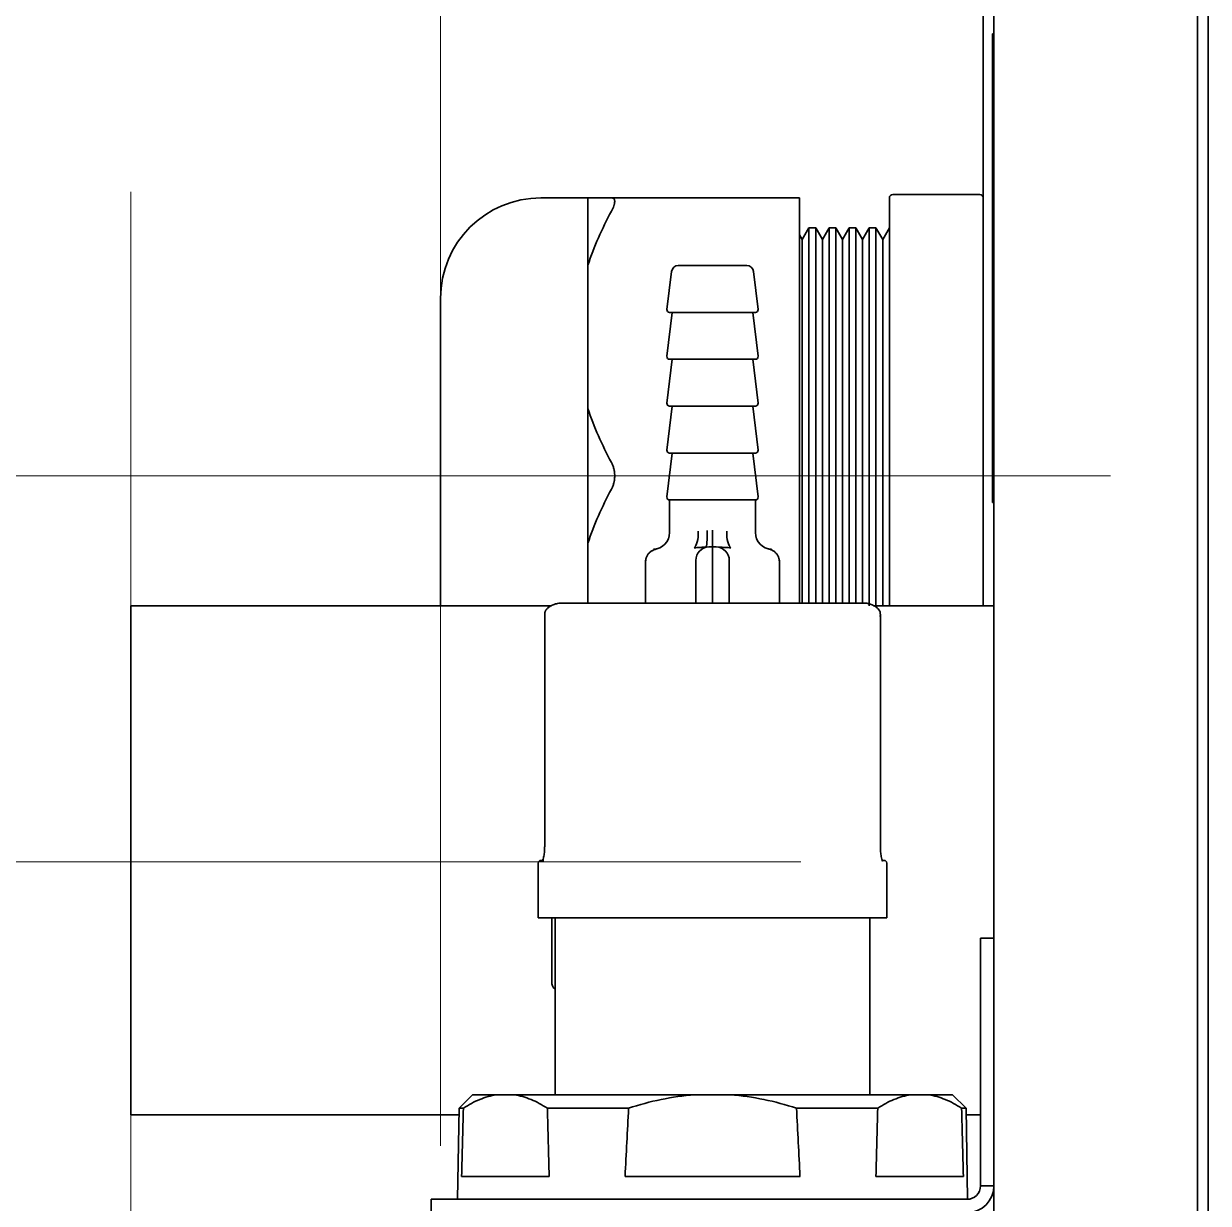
# Model space of a CAD drawing. Extents: x 6569 to 10251, y -294 to 3435.
# Drawn here: x 9313.2 to 9401.6, y 1321.4 to 1409.5 of the extents above; entities that cross this region are included whole.
import ezdxf

# ---------------------------------------------------------------- set-up
doc = ezdxf.new("R2010")
doc.units = 0
doc.header["$LTSCALE"] = 5
doc.layers.get('0').update_dxf_attribs({"linetype": 'CONTINUOUS', "lineweight": 0})
doc.layers.add('1', color=7, linetype='CONTINUOUS', true_color=0xffffff)

msp = doc.modelspace()

# ---------------------------------------------------------------- linework, layer by layer
at = {"color": 1}
for p, q in [((9344.264, 1425.726), (9344.264, 1325.726)), ((9294.264, 1375.726), (9394.264, 1375.726))]:
    msp.add_line(p, q, dxfattribs=at)
at = {"color": 6}
for p, q in [((9321.164, 1396.926), (9321.164, 1296.926)), ((9271.164, 1346.926), (9371.164, 1346.926))]:
    msp.add_line(p, q, dxfattribs=at)
at = {"layer": '1', "color": 7, "linetype": 'Continuous', "lineweight": 35}
for p, q in [((9401.564, 1277.426), (9401.564, 2216.326)), ((9384.764, 1423.826), (9384.764, 1366.026)), ((9385.564, 1423.726), (9385.564, 1287.026)), ((9400.764, 1421.726), (9400.764, 1288.026)), ((9385.464, 1373.726), (9385.464, 1408.726)), ((9385.564, 1408.726), (9385.464, 1408.726)), ((9355.264, 1396.476), (9351.764, 1396.476)), ((9355.264, 1391.453), (9355.264, 1396.476)), ((9357.018, 1396.476), (9371.064, 1396.476)), ((9371.064, 1396.476), (9371.064, 1395.476)), ((9377.764, 1395.601), (9377.764, 1396.476)), ((9384.514, 1396.726), (9378.014, 1396.726)), ((9371.064, 1376.726), (9371.064, 1395.476)), ((9377.764, 1376.601), (9377.764, 1395.601)), ((9371.764, 1394.226), (9371.264, 1393.36)), ((9371.764, 1394.226), (9371.764, 1366.225)), ((9372.264, 1394.226), (9371.764, 1394.226)), ((9372.764, 1393.36), (9372.264, 1394.226)), ((9372.264, 1366.226), (9372.264, 1394.226)), ((9373.264, 1394.226), (9372.764, 1393.36)), ((9373.764, 1394.226), (9373.264, 1394.226)), ((9373.264, 1394.226), (9373.264, 1366.225)), ((9374.264, 1393.36), (9373.764, 1394.226)), ((9373.764, 1394.226), (9373.764, 1375.726)), ((9374.764, 1394.226), (9374.264, 1393.36)), ((9375.264, 1394.226), (9374.764, 1394.226)), ((9374.764, 1394.226), (9374.764, 1366.225)), ((9375.764, 1393.36), (9375.264, 1394.226)), ((9375.264, 1366.226), (9375.264, 1394.226)), ((9376.264, 1394.226), (9375.764, 1393.36)), ((9376.764, 1394.226), (9376.264, 1394.226)), ((9376.264, 1394.226), (9376.264, 1366.026)), ((9377.264, 1393.36), (9376.764, 1394.226)), ((9376.764, 1366.027), (9376.764, 1394.226)), ((9377.764, 1394.226), (9377.264, 1393.36)), ((9371.264, 1393.36), (9371.064, 1393.706)), ((9371.264, 1393.36), (9371.264, 1366.225)), ((9372.764, 1393.36), (9372.764, 1366.225)), ((9374.264, 1393.36), (9374.264, 1366.225)), ((9375.764, 1393.36), (9375.764, 1366.225)), ((9377.264, 1393.36), (9377.264, 1366.026)), ((9355.264, 1386.101), (9355.264, 1391.453)), ((9361.511, 1390.986), (9361.166, 1388.15)), ((9367.121, 1391.426), (9362.007, 1391.426)), ((9367.963, 1388.15), (9367.618, 1390.986)), ((9344.264, 1366.026), (9344.264, 1388.976)), ((9361.564, 1387.926), (9361.166, 1384.65)), ((9361.364, 1387.926), (9367.764, 1387.926)), ((9367.963, 1384.65), (9367.564, 1387.926)), ((9355.264, 1380.749), (9355.264, 1386.101)), ((9361.564, 1384.426), (9361.166, 1381.15)), ((9361.364, 1384.426), (9367.764, 1384.426)), ((9367.963, 1381.15), (9367.564, 1384.426)), ((9361.564, 1380.926), (9361.166, 1377.65)), ((9361.364, 1380.926), (9367.764, 1380.926)), ((9367.963, 1377.65), (9367.564, 1380.926)), ((9355.264, 1370.703), (9355.264, 1380.749)), ((9361.564, 1377.426), (9361.166, 1374.15)), ((9361.364, 1377.426), (9367.764, 1377.426)), ((9367.963, 1374.15), (9367.564, 1377.426)), ((9371.064, 1374.726), (9371.064, 1376.726)), ((9377.764, 1374.851), (9377.764, 1376.601)), ((9373.764, 1375.726), (9373.764, 1366.225)), ((9371.064, 1366.226), (9371.064, 1374.726)), ((9377.764, 1366.026), (9377.764, 1374.851)), ((9361.364, 1373.926), (9361.364, 1371.491)), ((9361.364, 1373.926), (9364.564, 1373.926)), ((9364.564, 1373.926), (9367.764, 1373.926)), ((9367.764, 1371.491), (9367.764, 1373.926)), ((9385.564, 1373.726), (9385.464, 1373.726)), ((9355.264, 1366.226), (9355.264, 1370.703)), ((9364.08, 1370.409), (9364.076, 1370.409)), ((9364.279, 1370.416), (9364.564, 1370.426)), ((9364.564, 1370.426), (9364.849, 1370.416)), ((9364.564, 1370.426), (9364.564, 1366.928)), ((9364.849, 1370.416), (9365.08, 1370.408)), ((9359.564, 1369.431), (9359.564, 1366.226)), ((9369.564, 1366.226), (9369.564, 1369.431)), ((9363.314, 1366.226), (9363.314, 1366.918)), ((9364.564, 1366.226), (9364.564, 1366.928)), ((9365.814, 1366.918), (9365.814, 1366.226)), ((9352.516, 1366.026), (9321.164, 1366.026)), ((9321.164, 1328.026), (9321.164, 1366.026)), ((9353.267, 1366.226), (9375.862, 1366.226)), ((9385.564, 1366.026), (9376.614, 1366.026)), ((9352.038, 1365.346), (9352.038, 1348.026)), ((9377.091, 1348.026), (9377.091, 1365.346)), ((9352.038, 1348.026), (9352.045, 1348.026)), ((9377.091, 1348.026), (9377.083, 1348.026)), ((9351.564, 1346.826), (9351.564, 1342.726)), ((9351.764, 1347.026), (9351.964, 1347.026)), ((9377.364, 1347.026), (9377.165, 1347.026)), ((9377.564, 1342.726), (9377.564, 1346.826)), ((9364.564, 1342.726), (9351.564, 1342.726)), ((9352.564, 1337.963), (9352.564, 1342.726)), ((9352.814, 1342.726), (9352.814, 1329.526)), ((9377.564, 1342.726), (9364.564, 1342.726)), ((9376.314, 1329.526), (9376.314, 1342.726)), ((9384.564, 1336.226), (9384.564, 1341.226)), ((9384.564, 1341.226), (9385.564, 1341.226)), ((9384.564, 1327.726), (9384.564, 1336.226)), ((9346.664, 1329.526), (9345.647, 1328.526)), ((9348.437, 1329.526), (9346.664, 1329.526)), ((9348.437, 1329.526), (9349.774, 1329.526)), ((9349.774, 1329.526), (9363.227, 1329.526)), ((9363.227, 1329.526), (9365.901, 1329.526)), ((9365.901, 1329.526), (9379.354, 1329.526)), ((9379.354, 1329.526), (9380.691, 1329.526)), ((9382.464, 1329.526), (9380.691, 1329.526)), ((9383.482, 1328.526), (9382.464, 1329.526)), ((9321.164, 1328.026), (9345.638, 1328.026)), ((9345.647, 1328.526), (9345.528, 1321.726)), ((9345.647, 1328.526), (9345.973, 1328.526)), ((9358.3, 1328.526), (9352.238, 1328.526)), ((9376.891, 1328.526), (9370.829, 1328.526)), ((9383.482, 1328.526), (9383.155, 1328.526)), ((9383.6, 1321.727), (9383.482, 1328.526)), ((9383.49, 1328.026), (9384.564, 1328.026)), ((9384.564, 1322.726), (9384.564, 1327.726)), ((9352.37, 1323.426), (9345.841, 1323.426)), ((9371.093, 1323.426), (9358.036, 1323.426)), ((9383.287, 1323.426), (9376.759, 1323.426)), ((9384.564, 1322.726), (9385.564, 1322.726)), ((9343.564, 1321.726), (9375.564, 1321.726)), ((9343.564, 1321.726), (9343.564, 1320.726)), ((9383.564, 1321.726), (9375.564, 1321.726))]:
    msp.add_line(p, q, dxfattribs=at)
for centre, radius, start, end in [((9351.764, 1388.976), 7.5, 90, 180), ((9378.014, 1396.476), 0.25, 90, 180), ((9384.514, 1396.476), 0.25, 0, 90), ((9362.007, 1390.926), 0.5, 90, 173.06354), ((9367.121, 1390.926), 0.5, 6.93646, 90), ((9361.364, 1388.126), 0.2, 173.06354, 270), ((9367.764, 1388.126), 0.2, 270, 6.93646), ((9361.364, 1384.626), 0.2, 173.06354, 270), ((9367.764, 1384.626), 0.2, 270, 6.93646), ((9361.364, 1381.126), 0.2, 173.06354, 270), ((9367.764, 1381.126), 0.2, 270, 6.93646), ((9361.364, 1377.626), 0.2, 173.06354, 270), ((9367.764, 1377.626), 0.2, 270, 6.93646), ((9361.364, 1374.126), 0.2, 173.06354, 270), ((9367.764, 1374.126), 0.2, 270, 6.93646), ((9364.314, 1369.417), 1, 92.00022, 180), ((9364.814, 1369.417), 1, 0, 88), ((9351.764, 1346.826), 0.2, 90, 180), ((9377.364, 1346.826), 0.2, 0, 90), ((9353.314, 1337.963), 0.75, 180, 228.18804), ((12055.199, 1186.425), 2700.641, 176.983845, 177.092193), ((6673.929, 1186.425), 2700.641, 2.907807, 3.016155), ((9383.564, 1322.726), 2, 270, 0), ((9383.564, 1322.726), 1, 270, 0)]:
    msp.add_arc(centre, radius, start, end, dxfattribs=at)
for centre, major_axis, ratio, start_param, end_param in [((9360.114, 1371.49), (-0.04, 1.249), 1, 3.141612, 4.681404), ((9363.08, 1371.585), (0.039, -1.249), 0.333515, 0.191083, 1.56029), ((9364.005, 1371.657), (0.044, -1.249), 0.125618, 0, 1.566409), ((9366.049, 1371.585), (0.039, 1.249), 0.333532, 1.581322, 2.950519), ((9369.014, 1371.49), (0.04, 1.249), 1, 1.602904, 3.141573), ((10694.423, 1186.425), (0, 2700.641), 0.5, 1.518154, 1.520046), ((8003.788, 1186.425), (0, 2700.641), 0.5, 4.76314, 4.765031), ((10725.34, 1186.425), (0, -2700.641), 0.5, 4.659747, 4.661638), ((8034.705, 1186.425), (0, -2700.641), 0.5, 1.621547, 1.623438)]:
    msp.add_ellipse(centre, major_axis=major_axis, ratio=ratio, start_param=start_param, end_param=end_param, dxfattribs=at)
for points, knots in [([(9355.264, 1396.476), (9355.492, 1396.476), (9355.757, 1396.476), (9356.345, 1396.476), (9356.669, 1396.476), (9357.018, 1396.476)], [0, 0, 0, 0, 0.5, 0.5, 1, 1, 1, 1]), ([(9357.018, 1395.476), (9357.056, 1395.548), (9357.09, 1395.617), (9357.151, 1395.753), (9357.177, 1395.818), (9357.204, 1395.897), (9357.209, 1395.912), (9357.219, 1395.943), (9357.232, 1395.988), (9357.242, 1396.03), (9357.259, 1396.112), (9357.264, 1396.162), (9357.264, 1396.219), (9357.264, 1396.23), (9357.263, 1396.252), (9357.259, 1396.283), (9357.249, 1396.328), (9357.235, 1396.359), (9357.223, 1396.38), (9357.219, 1396.387), (9357.209, 1396.4), (9357.204, 1396.406), (9357.177, 1396.434), (9357.151, 1396.45), (9357.09, 1396.471), (9357.056, 1396.476), (9357.018, 1396.476)], [0, 0, 0, 0, 0.125, 0.125, 0.25, 0.25, 0.28125, 0.28125, 0.3125, 0.375, 0.375, 0.5, 0.5, 0.53125, 0.53125, 0.5625, 0.625, 0.6875, 0.6875, 0.71875, 0.71875, 0.75, 0.75, 0.875, 0.875, 1, 1, 1, 1]), ([(9357.018, 1395.476), (9356.669, 1394.824), (9356.345, 1394.164), (9355.757, 1392.824), (9355.492, 1392.144), (9355.264, 1391.453)], [0, 0, 0, 0, 0.5, 0.5, 1, 1, 1, 1]), ([(9357.018, 1376.726), (9356.669, 1377.378), (9356.345, 1378.038), (9355.757, 1379.378), (9355.492, 1380.058), (9355.264, 1380.749)], [0, 0, 0, 0, 0.5, 0.5, 1, 1, 1, 1]), ([(9357.018, 1374.726), (9357.056, 1374.798), (9357.09, 1374.873), (9357.151, 1375.029), (9357.177, 1375.11), (9357.204, 1375.217), (9357.209, 1375.239), (9357.219, 1375.282), (9357.232, 1375.347), (9357.242, 1375.412), (9357.259, 1375.545), (9357.264, 1375.634), (9357.264, 1375.748), (9357.264, 1375.771), (9357.263, 1375.816), (9357.259, 1375.884), (9357.249, 1375.996), (9357.235, 1376.083), (9357.223, 1376.149), (9357.219, 1376.17), (9357.209, 1376.214), (9357.204, 1376.235), (9357.177, 1376.342), (9357.151, 1376.423), (9357.09, 1376.58), (9357.056, 1376.654), (9357.018, 1376.726)], [0, 0, 0, 0, 0.125, 0.125, 0.25, 0.25, 0.28125, 0.28125, 0.3125, 0.375, 0.375, 0.5, 0.5, 0.53125, 0.53125, 0.5625, 0.625, 0.6875, 0.6875, 0.71875, 0.71875, 0.75, 0.75, 0.875, 0.875, 1, 1, 1, 1]), ([(9355.264, 1370.703), (9355.492, 1371.394), (9355.757, 1372.074), (9356.345, 1373.414), (9356.669, 1374.074), (9357.018, 1374.726)], [0, 0, 0, 0, 0.5, 0.5, 1, 1, 1, 1]), ([(9364.564, 1370.426), (9364.564, 1370.426), (9364.564, 1370.435), (9364.564, 1370.458), (9364.564, 1370.468), (9364.564, 1370.486), (9364.564, 1370.492), (9364.564, 1370.506), (9364.564, 1370.514), (9364.564, 1370.553), (9364.564, 1370.591), (9364.564, 1370.648), (9364.564, 1370.66), (9364.564, 1370.684), (9364.564, 1370.697), (9364.564, 1370.736), (9364.564, 1370.763), (9364.564, 1370.85), (9364.564, 1370.913), (9364.564, 1370.998), (9364.564, 1371.016), (9364.564, 1371.051), (9364.564, 1371.105), (9364.564, 1371.197), (9364.564, 1371.273), (9364.564, 1371.332), (9364.564, 1371.352), (9364.564, 1371.392), (9364.564, 1371.412), (9364.564, 1371.472), (9364.564, 1371.513), (9364.564, 1371.574), (9364.564, 1371.605), (9364.564, 1371.636), (9364.564, 1371.657), (9364.564, 1371.667), (9364.564, 1371.677)], [0, 0, 0, 0, 0.122625, 0.122625, 0.185295, 0.185295, 0.21663, 0.21663, 0.247964, 0.247964, 0.373304, 0.373304, 0.404638, 0.404638, 0.435973, 0.435973, 0.498643, 0.498643, 0.623982, 0.623982, 0.655317, 0.655317, 0.686652, 0.749321, 0.811991, 0.811991, 0.843326, 0.843326, 0.874661, 0.874661, 0.93733, 0.93733, 0.968665, 0.984333, 0.984333, 1, 1, 1, 1]), ([(9364.049, 1370.408), (9364.049, 1370.408), (9364.048, 1370.408), (9364.048, 1370.408), (9364.048, 1370.408), (9364.048, 1370.408), (9364.047, 1370.408), (9364.045, 1370.408), (9364.041, 1370.408), (9364.033, 1370.408), (9364.018, 1370.407), (9363.988, 1370.406), (9363.962, 1370.404), (9363.91, 1370.401), (9363.876, 1370.399), (9363.808, 1370.394), (9363.774, 1370.392), (9363.705, 1370.387), (9363.67, 1370.385), (9363.6, 1370.38), (9363.565, 1370.378), (9363.493, 1370.374), (9363.457, 1370.372), (9363.348, 1370.366), (9363.273, 1370.363), (9363.197, 1370.36)], [0, 0, 0, 0, 0.000237, 0.000237, 0.000481, 0.00097, 0.001946, 0.003899, 0.007806, 0.015618, 0.031243, 0.062493, 0.124994, 0.124994, 0.249995, 0.249995, 0.374996, 0.374996, 0.499996, 0.499996, 0.624997, 0.624997, 0.749998, 0.749998, 1, 1, 1, 1]), ([(9365.931, 1370.36), (9365.856, 1370.363), (9365.782, 1370.366), (9365.673, 1370.372), (9365.637, 1370.374), (9365.565, 1370.378), (9365.53, 1370.38), (9365.424, 1370.387), (9365.356, 1370.392), (9365.253, 1370.399), (9365.219, 1370.401), (9365.15, 1370.405), (9365.115, 1370.407), (9365.08, 1370.408)], [0, 0, 0, 0, 0.25, 0.25, 0.375, 0.375, 0.5, 0.5, 0.75, 0.75, 0.875, 0.875, 1, 1, 1, 1]), ([(9363.314, 1366.918), (9363.314, 1367.112), (9363.314, 1367.497), (9363.314, 1368.042), (9363.314, 1368.525), (9363.314, 1368.914), (9363.314, 1369.196), (9363.314, 1369.375), (9363.314, 1369.417), (9363.314, 1369.417)], [0, 0, 0, 0, 0.148263, 0.293914, 0.439938, 0.585587, 0.720883, 0.853972, 1, 1, 1, 1]), ([(9365.814, 1369.417), (9365.814, 1369.417), (9365.814, 1369.373), (9365.814, 1369.181), (9365.814, 1368.875), (9365.814, 1368.477), (9365.814, 1368.01), (9365.814, 1367.487), (9365.814, 1367.112), (9365.814, 1366.918)], [0, 0, 0, 0, 0.146168, 0.289853, 0.434024, 0.577627, 0.714047, 0.851827, 1, 1, 1, 1]), ([(9352.597, 1366.073), (9352.546, 1366.049), (9352.496, 1366.023), (9352.424, 1365.978), (9352.4, 1365.962), (9352.354, 1365.928), (9352.331, 1365.91), (9352.265, 1365.854), (9352.223, 1365.813), (9352.174, 1365.755), (9352.165, 1365.744), (9352.146, 1365.719), (9352.137, 1365.707), (9352.111, 1365.669), (9352.094, 1365.642), (9352.079, 1365.615)], [0, 0, 0, 0, 0.25, 0.25, 0.375, 0.375, 0.5, 0.5, 0.75, 0.75, 0.8125, 0.8125, 0.875, 0.875, 1, 1, 1, 1]), ([(9353.267, 1366.226), (9353.259, 1366.226), (9353.252, 1366.226), (9353.236, 1366.226), (9353.213, 1366.225), (9353.161, 1366.223), (9353.116, 1366.219), (9353.027, 1366.208), (9352.97, 1366.197), (9352.885, 1366.177), (9352.857, 1366.17), (9352.802, 1366.153), (9352.775, 1366.144), (9352.696, 1366.116), (9352.645, 1366.095), (9352.597, 1366.073)], [0, 0, 0, 0, 0.03125, 0.03125, 0.0625, 0.125, 0.25, 0.25, 0.5, 0.5, 0.625, 0.625, 0.75, 0.75, 1, 1, 1, 1]), ([(9376.532, 1366.073), (9376.493, 1366.091), (9376.412, 1366.125), (9376.282, 1366.168), (9376.146, 1366.201), (9376.005, 1366.221), (9375.91, 1366.226), (9375.862, 1366.226), (9375.862, 1366.226), (9375.862, 1366.226)], [0, 0, 0, 0, 0.199998, 0.399997, 0.599995, 0.799993, 0.999992, 0.999992, 1, 1, 1, 1]), ([(9377.05, 1365.615), (9377.034, 1365.643), (9377.018, 1365.669), (9376.983, 1365.719), (9376.965, 1365.743), (9376.926, 1365.789), (9376.906, 1365.811), (9376.864, 1365.852), (9376.843, 1365.872), (9376.798, 1365.91), (9376.775, 1365.928), (9376.729, 1365.962), (9376.705, 1365.978), (9376.632, 1366.023), (9376.583, 1366.049), (9376.532, 1366.073)], [0, 0, 0, 0, 0.125, 0.125, 0.25, 0.25, 0.375, 0.375, 0.5, 0.5, 0.625, 0.625, 0.75, 0.75, 1, 1, 1, 1]), ([(9352.079, 1365.615), (9352.069, 1365.583), (9352.061, 1365.551), (9352.048, 1365.487), (9352.044, 1365.455), (9352.038, 1365.39), (9352.038, 1365.357), (9352.039, 1365.292), (9352.041, 1365.259), (9352.045, 1365.226)], [0, 0, 0, 0, 0.25, 0.25, 0.5, 0.5, 0.75, 0.75, 1, 1, 1, 1]), ([(9377.05, 1365.615), (9377.06, 1365.583), (9377.068, 1365.551), (9377.08, 1365.487), (9377.085, 1365.455), (9377.09, 1365.39), (9377.091, 1365.357), (9377.09, 1365.292), (9377.087, 1365.259), (9377.083, 1365.226)], [0, 0, 0, 0, 0.25, 0.25, 0.5, 0.5, 0.75, 0.75, 1, 1, 1, 1]), ([(9352.035, 1348.026), (9352.036, 1347.98), (9352.038, 1347.803), (9352.008, 1347.499), (9351.95, 1347.2), (9351.893, 1347.035), (9351.866, 1346.99), (9351.864, 1346.988), (9351.864, 1346.988)], [0, 0, 0, 0, 0.089897, 0.349036, 0.612704, 0.835843, 0.975178, 1, 1, 1, 1]), ([(9377.265, 1346.988), (9377.265, 1346.988), (9377.264, 1346.989), (9377.249, 1347.012), (9377.207, 1347.112), (9377.151, 1347.321), (9377.103, 1347.651), (9377.085, 1347.946), (9377.092, 1348.1), (9377.094, 1348.122)], [0, 0, 0, 0, 0.01828, 0.118401, 0.264158, 0.470163, 0.71053, 0.959062, 1, 1, 1, 1]), ([(9345.973, 1328.526), (9346.374, 1328.787), (9346.78, 1329.006), (9347.601, 1329.345), (9348.016, 1329.464), (9348.437, 1329.526)], [0, 0, 0, 0, 0.5, 0.5, 1, 1, 1, 1]), ([(9349.774, 1329.526), (9350.196, 1329.464), (9350.611, 1329.345), (9351.432, 1329.006), (9351.837, 1328.787), (9352.238, 1328.526)], [0, 0, 0, 0, 0.5, 0.5, 1, 1, 1, 1]), ([(9358.3, 1328.526), (9359.102, 1328.787), (9359.912, 1329.006), (9361.554, 1329.345), (9362.385, 1329.464), (9363.227, 1329.526)], [0, 0, 0, 0, 0.5, 0.5, 1, 1, 1, 1]), ([(9365.901, 1329.526), (9366.744, 1329.464), (9367.575, 1329.345), (9369.216, 1329.006), (9370.027, 1328.787), (9370.829, 1328.526)], [0, 0, 0, 0, 0.5, 0.5, 1, 1, 1, 1]), ([(9376.891, 1328.526), (9377.292, 1328.787), (9377.697, 1329.006), (9378.518, 1329.345), (9378.933, 1329.464), (9379.354, 1329.526)], [0, 0, 0, 0, 0.5, 0.5, 1, 1, 1, 1]), ([(9380.691, 1329.526), (9381.113, 1329.464), (9381.528, 1329.345), (9382.349, 1329.006), (9382.754, 1328.787), (9383.155, 1328.526)], [0, 0, 0, 0, 0.5, 0.5, 1, 1, 1, 1])]:
    msp.add_open_spline(points, degree=3, knots=knots, dxfattribs=at)
for points in [[(9360.377, 1370.268), (9359.59, 1370.046), (9359.565, 1369.262)], [(9369.564, 1369.262), (9369.513, 1370.079), (9368.752, 1370.268)]]:
    msp.add_open_spline(points, degree=2, dxfattribs=at)

doc.saveas('drawing.dxf')
